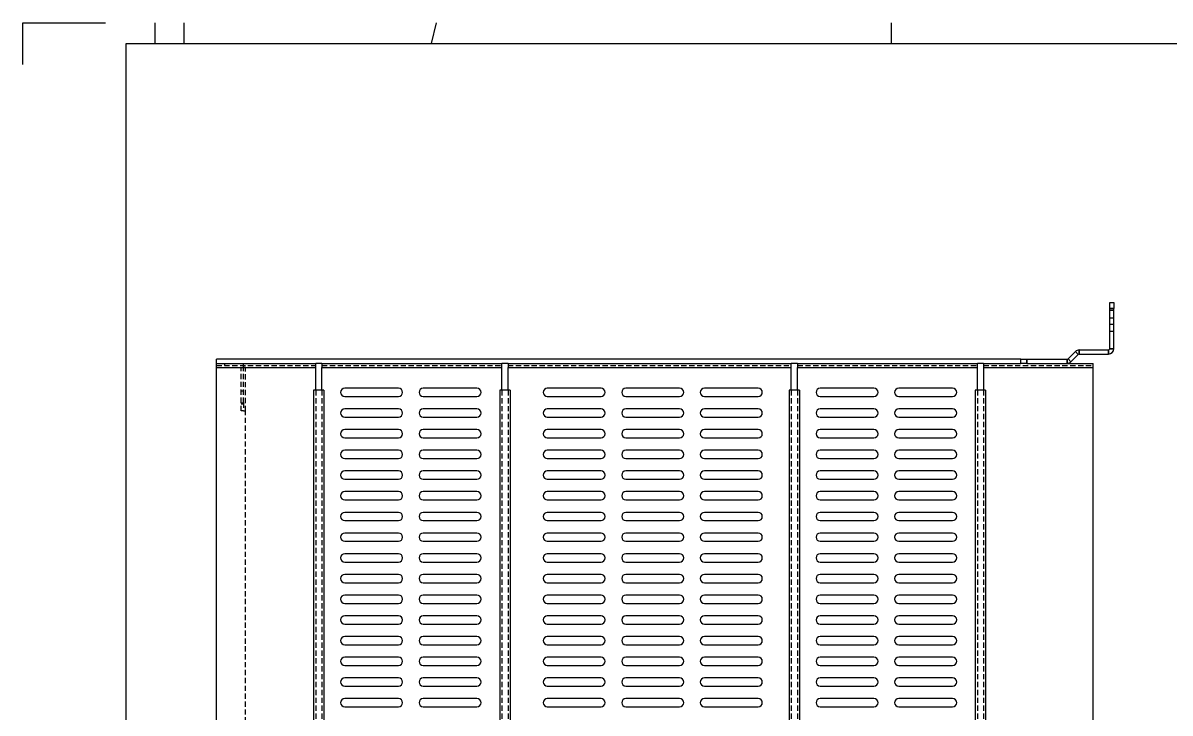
# Model space of a CAD drawing. Extents: x 0 to 841, y 0 to 594.
# Drawn here: x 0 to 277.4, y 427.2 to 594 of the extents above; entities that cross this region are included whole.
import ezdxf

# ---------------------------------------------------------------- set-up
doc = ezdxf.new("R2010")
doc.units = 0
doc.linetypes.add('HIDDEN', pattern=[1.905, 1.27, -0.635])
doc.layers.get('0').update_dxf_attribs({"linetype": 'CONTINUOUS'})

msp = doc.modelspace()

# ---------------------------------------------------------------- linework, layer by layer
at = {"color": 7, "linetype": 'CONTINUOUS'}
for p, q in [((0, 584), (0, 594)), ((0, 594), (20, 594)), ((32, 589), (32, 594)), ((39, 589), (39, 594)), ((98.7775, 589), (100, 594)), ((210, 594), (210, 589)), ((25, 589), (836, 589)), ((25, 5), (25, 589)), ((262.8037, 526.4831), (263.8037, 526.4831)), ((262.8037, 524.9831), (262.8037, 526.4831)), ((262.8037, 515.2831), (262.8037, 524.9831)), ((263.8037, 524.9831), (262.8037, 524.9831)), ((263.8037, 526.4831), (263.8037, 524.9831)), ((263.8037, 515.2831), (263.8037, 524.9831)), ((252.7274, 512.821), (254.5087, 514.6023)), ((253.4345, 512.1138), (255.2159, 513.8952)), ((255.2159, 513.8952), (254.5087, 514.6023)), ((255.428, 514.9831), (255.428, 513.9831)), ((255.428, 514.9831), (262.5037, 514.9831)), ((255.428, 513.9831), (262.5037, 513.9831)), ((262.5037, 513.9831), (262.5037, 514.9831)), ((262.8037, 515.2831), (263.8037, 515.2831)), ((46.8037, 511.7331), (46.8037, 512.7331)), ((241.3037, 512.7331), (46.8037, 512.7331)), ((46.8037, 510.7331), (46.8037, 511.7331)), ((46.8037, 511.7331), (70.8037, 511.7331)), ((46.8037, 300.7331), (46.8037, 510.7331)), ((46.8037, 510.7331), (70.8037, 510.7331)), ((72.3037, 511.7331), (70.8037, 511.7331)), ((70.8037, 510.7331), (70.8037, 511.7331)), ((70.8037, 505.2331), (70.8037, 510.7331)), ((72.3037, 511.7331), (115.8037, 511.7331)), ((72.3037, 511.7331), (72.3037, 510.7331)), ((72.3037, 510.7331), (115.8037, 510.7331)), ((72.3037, 505.2331), (72.3037, 510.7331)), ((117.3037, 511.7331), (115.8037, 511.7331)), ((115.8037, 510.7331), (115.8037, 511.7331)), ((115.8037, 505.2331), (115.8037, 510.7331)), ((117.3037, 511.7331), (185.8037, 511.7331)), ((117.3037, 511.7331), (117.3037, 510.7331)), ((117.3037, 510.7331), (185.8037, 510.7331)), ((117.3037, 505.2331), (117.3037, 510.7331)), ((187.3037, 511.7331), (185.8037, 511.7331)), ((185.8037, 510.7331), (185.8037, 511.7331)), ((185.8037, 505.2331), (185.8037, 510.7331)), ((187.3037, 511.7331), (230.8037, 511.7331)), ((187.3037, 511.7331), (187.3037, 510.7331)), ((187.3037, 510.7331), (230.8037, 510.7331)), ((187.3037, 505.2331), (187.3037, 510.7331)), ((232.3037, 511.7331), (230.8037, 511.7331)), ((230.8037, 510.7331), (230.8037, 511.7331)), ((230.8037, 505.2331), (230.8037, 510.7331)), ((232.3037, 511.7331), (241.3037, 511.7331)), ((232.3037, 511.7331), (232.3037, 510.7331)), ((232.3037, 510.7331), (232.3037, 505.2331)), ((232.3037, 510.7331), (258.8037, 510.7331)), ((241.3037, 511.7331), (241.3037, 512.7331)), ((241.3037, 512.7331), (242.8037, 512.7331)), ((242.8037, 511.7331), (241.3037, 511.7331)), ((242.8037, 512.7331), (242.8037, 511.7331)), ((242.8037, 512.7331), (252.5152, 512.7331)), ((242.8037, 511.7331), (252.5152, 511.7331)), ((252.5152, 511.7331), (252.5152, 512.7331)), ((252.5152, 511.7331), (258.8037, 511.7331)), ((252.7274, 512.821), (253.4345, 512.1138)), ((258.8037, 510.7331), (258.8037, 511.7331)), ((258.8037, 407.9831), (258.8037, 510.7331)), ((70.3037, 505.2331), (70.3037, 306.2331)), ((72.8037, 505.2331), (70.3037, 505.2331)), ((72.8037, 505.2331), (72.8037, 306.2331)), ((90.8037, 505.7331), (77.8037, 505.7331)), ((109.8037, 505.7331), (96.8037, 505.7331)), ((115.3037, 505.2331), (115.3037, 306.2331)), ((117.8037, 505.2331), (115.3037, 505.2331)), ((117.8037, 505.2331), (117.8037, 306.2331)), ((139.8037, 505.7331), (126.8037, 505.7331)), ((158.8037, 505.7331), (145.8037, 505.7331)), ((177.8037, 505.7331), (164.8037, 505.7331)), ((185.3037, 505.2331), (185.3037, 306.2331)), ((187.8037, 505.2331), (185.3037, 505.2331)), ((187.8037, 505.2331), (187.8037, 306.2331)), ((205.8037, 505.7331), (192.8037, 505.7331)), ((224.8037, 505.7331), (211.8037, 505.7331)), ((230.3037, 505.2331), (230.3037, 306.2331)), ((232.8037, 505.2331), (230.3037, 505.2331)), ((232.8037, 505.2331), (232.8037, 306.2331)), ((77.8037, 503.7331), (90.8037, 503.7331)), ((96.8037, 503.7331), (109.8037, 503.7331)), ((126.8037, 503.7331), (139.8037, 503.7331)), ((145.8037, 503.7331), (158.8037, 503.7331)), ((164.8037, 503.7331), (177.8037, 503.7331)), ((192.8037, 503.7331), (205.8037, 503.7331)), ((211.8037, 503.7331), (224.8037, 503.7331)), ((90.8037, 500.7331), (77.8037, 500.7331)), ((109.8037, 500.7331), (96.8037, 500.7331)), ((139.8037, 500.7331), (126.8037, 500.7331)), ((158.8037, 500.7331), (145.8037, 500.7331)), ((177.8037, 500.7331), (164.8037, 500.7331)), ((205.8037, 500.7331), (192.8037, 500.7331)), ((224.8037, 500.7331), (211.8037, 500.7331)), ((77.8037, 498.7331), (90.8037, 498.7331)), ((96.8037, 498.7331), (109.8037, 498.7331)), ((126.8037, 498.7331), (139.8037, 498.7331)), ((145.8037, 498.7331), (158.8037, 498.7331)), ((164.8037, 498.7331), (177.8037, 498.7331)), ((192.8037, 498.7331), (205.8037, 498.7331)), ((211.8037, 498.7331), (224.8037, 498.7331)), ((90.8037, 495.7331), (77.8037, 495.7331)), ((109.8037, 495.7331), (96.8037, 495.7331)), ((139.8037, 495.7331), (126.8037, 495.7331)), ((158.8037, 495.7331), (145.8037, 495.7331)), ((177.8037, 495.7331), (164.8037, 495.7331)), ((205.8037, 495.7331), (192.8037, 495.7331)), ((224.8037, 495.7331), (211.8037, 495.7331)), ((77.8037, 493.7331), (90.8037, 493.7331)), ((96.8037, 493.7331), (109.8037, 493.7331)), ((126.8037, 493.7331), (139.8037, 493.7331)), ((145.8037, 493.7331), (158.8037, 493.7331)), ((164.8037, 493.7331), (177.8037, 493.7331)), ((192.8037, 493.7331), (205.8037, 493.7331)), ((211.8037, 493.7331), (224.8037, 493.7331)), ((90.8037, 490.7331), (77.8037, 490.7331)), ((77.8037, 488.7331), (90.8037, 488.7331)), ((109.8037, 490.7331), (96.8037, 490.7331)), ((96.8037, 488.7331), (109.8037, 488.7331)), ((139.8037, 490.7331), (126.8037, 490.7331)), ((126.8037, 488.7331), (139.8037, 488.7331)), ((158.8037, 490.7331), (145.8037, 490.7331)), ((145.8037, 488.7331), (158.8037, 488.7331)), ((177.8037, 490.7331), (164.8037, 490.7331)), ((164.8037, 488.7331), (177.8037, 488.7331)), ((205.8037, 490.7331), (192.8037, 490.7331)), ((192.8037, 488.7331), (205.8037, 488.7331)), ((224.8037, 490.7331), (211.8037, 490.7331)), ((211.8037, 488.7331), (224.8037, 488.7331)), ((90.8037, 485.7331), (77.8037, 485.7331)), ((109.8037, 485.7331), (96.8037, 485.7331)), ((139.8037, 485.7331), (126.8037, 485.7331)), ((158.8037, 485.7331), (145.8037, 485.7331)), ((177.8037, 485.7331), (164.8037, 485.7331)), ((205.8037, 485.7331), (192.8037, 485.7331)), ((224.8037, 485.7331), (211.8037, 485.7331)), ((77.8037, 483.7331), (90.8037, 483.7331)), ((96.8037, 483.7331), (109.8037, 483.7331)), ((126.8037, 483.7331), (139.8037, 483.7331)), ((145.8037, 483.7331), (158.8037, 483.7331)), ((164.8037, 483.7331), (177.8037, 483.7331)), ((192.8037, 483.7331), (205.8037, 483.7331)), ((211.8037, 483.7331), (224.8037, 483.7331)), ((90.8037, 480.7331), (77.8037, 480.7331)), ((109.8037, 480.7331), (96.8037, 480.7331)), ((139.8037, 480.7331), (126.8037, 480.7331)), ((158.8037, 480.7331), (145.8037, 480.7331)), ((177.8037, 480.7331), (164.8037, 480.7331)), ((205.8037, 480.7331), (192.8037, 480.7331)), ((224.8037, 480.7331), (211.8037, 480.7331)), ((77.8037, 478.7331), (90.8037, 478.7331)), ((96.8037, 478.7331), (109.8037, 478.7331)), ((126.8037, 478.7331), (139.8037, 478.7331)), ((145.8037, 478.7331), (158.8037, 478.7331)), ((164.8037, 478.7331), (177.8037, 478.7331)), ((192.8037, 478.7331), (205.8037, 478.7331)), ((211.8037, 478.7331), (224.8037, 478.7331)), ((90.8037, 475.7331), (77.8037, 475.7331)), ((109.8037, 475.7331), (96.8037, 475.7331)), ((139.8037, 475.7331), (126.8037, 475.7331)), ((158.8037, 475.7331), (145.8037, 475.7331)), ((177.8037, 475.7331), (164.8037, 475.7331)), ((205.8037, 475.7331), (192.8037, 475.7331)), ((224.8037, 475.7331), (211.8037, 475.7331)), ((77.8037, 473.7331), (90.8037, 473.7331)), ((96.8037, 473.7331), (109.8037, 473.7331)), ((126.8037, 473.7331), (139.8037, 473.7331)), ((145.8037, 473.7331), (158.8037, 473.7331)), ((164.8037, 473.7331), (177.8037, 473.7331)), ((192.8037, 473.7331), (205.8037, 473.7331)), ((211.8037, 473.7331), (224.8037, 473.7331)), ((90.8037, 470.7331), (77.8037, 470.7331)), ((109.8037, 470.7331), (96.8037, 470.7331)), ((139.8037, 470.7331), (126.8037, 470.7331)), ((158.8037, 470.7331), (145.8037, 470.7331)), ((177.8037, 470.7331), (164.8037, 470.7331)), ((205.8037, 470.7331), (192.8037, 470.7331)), ((224.8037, 470.7331), (211.8037, 470.7331)), ((77.8037, 468.7331), (90.8037, 468.7331)), ((96.8037, 468.7331), (109.8037, 468.7331)), ((126.8037, 468.7331), (139.8037, 468.7331)), ((145.8037, 468.7331), (158.8037, 468.7331)), ((164.8037, 468.7331), (177.8037, 468.7331)), ((192.8037, 468.7331), (205.8037, 468.7331)), ((211.8037, 468.7331), (224.8037, 468.7331)), ((90.8037, 465.7331), (77.8037, 465.7331)), ((77.8037, 463.7331), (90.8037, 463.7331)), ((109.8037, 465.7331), (96.8037, 465.7331)), ((96.8037, 463.7331), (109.8037, 463.7331)), ((139.8037, 465.7331), (126.8037, 465.7331)), ((126.8037, 463.7331), (139.8037, 463.7331)), ((158.8037, 465.7331), (145.8037, 465.7331)), ((145.8037, 463.7331), (158.8037, 463.7331)), ((177.8037, 465.7331), (164.8037, 465.7331)), ((164.8037, 463.7331), (177.8037, 463.7331)), ((205.8037, 465.7331), (192.8037, 465.7331)), ((192.8037, 463.7331), (205.8037, 463.7331)), ((224.8037, 465.7331), (211.8037, 465.7331)), ((211.8037, 463.7331), (224.8037, 463.7331)), ((90.8037, 460.7331), (77.8037, 460.7331)), ((109.8037, 460.7331), (96.8037, 460.7331)), ((139.8037, 460.7331), (126.8037, 460.7331)), ((158.8037, 460.7331), (145.8037, 460.7331)), ((177.8037, 460.7331), (164.8037, 460.7331)), ((205.8037, 460.7331), (192.8037, 460.7331)), ((224.8037, 460.7331), (211.8037, 460.7331)), ((77.8037, 458.7331), (90.8037, 458.7331)), ((96.8037, 458.7331), (109.8037, 458.7331)), ((126.8037, 458.7331), (139.8037, 458.7331)), ((145.8037, 458.7331), (158.8037, 458.7331)), ((164.8037, 458.7331), (177.8037, 458.7331)), ((192.8037, 458.7331), (205.8037, 458.7331)), ((211.8037, 458.7331), (224.8037, 458.7331)), ((90.8037, 455.7331), (77.8037, 455.7331)), ((109.8037, 455.7331), (96.8037, 455.7331)), ((139.8037, 455.7331), (126.8037, 455.7331)), ((158.8037, 455.7331), (145.8037, 455.7331)), ((177.8037, 455.7331), (164.8037, 455.7331)), ((205.8037, 455.7331), (192.8037, 455.7331)), ((224.8037, 455.7331), (211.8037, 455.7331)), ((77.8037, 453.7331), (90.8037, 453.7331)), ((96.8037, 453.7331), (109.8037, 453.7331)), ((126.8037, 453.7331), (139.8037, 453.7331)), ((145.8037, 453.7331), (158.8037, 453.7331)), ((164.8037, 453.7331), (177.8037, 453.7331)), ((192.8037, 453.7331), (205.8037, 453.7331)), ((211.8037, 453.7331), (224.8037, 453.7331)), ((90.8037, 450.7331), (77.8037, 450.7331)), ((109.8037, 450.7331), (96.8037, 450.7331)), ((139.8037, 450.7331), (126.8037, 450.7331)), ((158.8037, 450.7331), (145.8037, 450.7331)), ((177.8037, 450.7331), (164.8037, 450.7331)), ((205.8037, 450.7331), (192.8037, 450.7331)), ((224.8037, 450.7331), (211.8037, 450.7331)), ((77.8037, 448.7331), (90.8037, 448.7331)), ((96.8037, 448.7331), (109.8037, 448.7331)), ((126.8037, 448.7331), (139.8037, 448.7331)), ((145.8037, 448.7331), (158.8037, 448.7331)), ((164.8037, 448.7331), (177.8037, 448.7331)), ((192.8037, 448.7331), (205.8037, 448.7331)), ((211.8037, 448.7331), (224.8037, 448.7331)), ((90.8037, 445.7331), (77.8037, 445.7331)), ((109.8037, 445.7331), (96.8037, 445.7331)), ((139.8037, 445.7331), (126.8037, 445.7331)), ((158.8037, 445.7331), (145.8037, 445.7331)), ((177.8037, 445.7331), (164.8037, 445.7331)), ((205.8037, 445.7331), (192.8037, 445.7331)), ((224.8037, 445.7331), (211.8037, 445.7331)), ((77.8037, 443.7331), (90.8037, 443.7331)), ((96.8037, 443.7331), (109.8037, 443.7331)), ((126.8037, 443.7331), (139.8037, 443.7331)), ((145.8037, 443.7331), (158.8037, 443.7331)), ((164.8037, 443.7331), (177.8037, 443.7331)), ((192.8037, 443.7331), (205.8037, 443.7331)), ((211.8037, 443.7331), (224.8037, 443.7331)), ((90.8037, 440.7331), (77.8037, 440.7331)), ((77.8037, 438.7331), (90.8037, 438.7331)), ((109.8037, 440.7331), (96.8037, 440.7331)), ((96.8037, 438.7331), (109.8037, 438.7331)), ((139.8037, 440.7331), (126.8037, 440.7331)), ((126.8037, 438.7331), (139.8037, 438.7331)), ((158.8037, 440.7331), (145.8037, 440.7331)), ((145.8037, 438.7331), (158.8037, 438.7331)), ((177.8037, 440.7331), (164.8037, 440.7331)), ((164.8037, 438.7331), (177.8037, 438.7331)), ((205.8037, 440.7331), (192.8037, 440.7331)), ((192.8037, 438.7331), (205.8037, 438.7331)), ((224.8037, 440.7331), (211.8037, 440.7331)), ((211.8037, 438.7331), (224.8037, 438.7331)), ((90.8037, 435.7331), (77.8037, 435.7331)), ((109.8037, 435.7331), (96.8037, 435.7331)), ((139.8037, 435.7331), (126.8037, 435.7331)), ((158.8037, 435.7331), (145.8037, 435.7331)), ((177.8037, 435.7331), (164.8037, 435.7331)), ((205.8037, 435.7331), (192.8037, 435.7331)), ((224.8037, 435.7331), (211.8037, 435.7331)), ((77.8037, 433.7331), (90.8037, 433.7331)), ((96.8037, 433.7331), (109.8037, 433.7331)), ((126.8037, 433.7331), (139.8037, 433.7331)), ((145.8037, 433.7331), (158.8037, 433.7331)), ((164.8037, 433.7331), (177.8037, 433.7331)), ((192.8037, 433.7331), (205.8037, 433.7331)), ((211.8037, 433.7331), (224.8037, 433.7331)), ((90.8037, 430.7331), (77.8037, 430.7331)), ((109.8037, 430.7331), (96.8037, 430.7331)), ((139.8037, 430.7331), (126.8037, 430.7331)), ((158.8037, 430.7331), (145.8037, 430.7331)), ((177.8037, 430.7331), (164.8037, 430.7331)), ((205.8037, 430.7331), (192.8037, 430.7331)), ((224.8037, 430.7331), (211.8037, 430.7331)), ((77.8037, 428.7331), (90.8037, 428.7331)), ((96.8037, 428.7331), (109.8037, 428.7331)), ((126.8037, 428.7331), (139.8037, 428.7331)), ((145.8037, 428.7331), (158.8037, 428.7331)), ((164.8037, 428.7331), (177.8037, 428.7331)), ((192.8037, 428.7331), (205.8037, 428.7331)), ((211.8037, 428.7331), (224.8037, 428.7331))]:
    msp.add_line(p, q, dxfattribs=at)
at = {"color": 7, "linetype": 'HIDDEN'}
for p, q in [((262.8037, 524.9831), (263.8037, 524.9831)), ((263.8037, 524.4831), (262.8037, 524.4831)), ((262.8037, 522.7331), (263.8037, 522.7331)), ((262.8037, 522.7331), (263.8037, 522.7331)), ((262.8037, 522.7331), (263.8037, 522.7331)), ((262.8037, 522.7331), (263.8037, 522.7331)), ((262.8037, 521.2331), (263.8037, 521.2331)), ((262.8037, 521.2331), (263.8037, 521.2331)), ((262.8037, 521.2331), (263.8037, 521.2331)), ((262.8037, 521.2331), (263.8037, 521.2331)), ((262.8037, 519.4831), (263.8037, 519.4831)), ((254.5087, 514.6023), (255.2159, 513.8952)), ((255.428, 513.9831), (255.428, 514.9831)), ((262.5037, 514.9831), (262.5037, 513.9831)), ((263.8037, 515.2831), (262.8037, 515.2831)), ((46.8037, 511.2331), (70.8037, 511.2331)), ((46.8037, 510.7331), (70.8037, 510.7331)), ((48.8037, 511.2331), (48.8037, 511.7331)), ((52.8037, 510.7331), (53.3037, 510.7331)), ((52.8037, 502.2331), (52.8037, 510.7331)), ((53.3037, 511.2331), (53.3037, 511.7331)), ((53.3037, 510.7331), (53.3037, 511.2331)), ((53.3037, 502.2331), (53.3037, 510.7331)), ((53.8037, 510.7331), (53.3037, 510.7331)), ((53.8037, 510.7331), (70.8037, 510.7331)), ((53.8037, 510.7331), (70.8037, 510.7331)), ((53.8037, 500.2331), (53.8037, 510.7331)), ((53.8037, 500.2331), (53.8037, 510.7331)), ((72.3037, 511.2331), (115.8037, 511.2331)), ((72.3037, 510.7331), (115.8037, 510.7331)), ((72.3037, 510.7331), (115.8037, 510.7331)), ((72.3037, 510.7331), (115.8037, 510.7331)), ((117.3037, 511.2331), (185.8037, 511.2331)), ((117.3037, 510.7331), (185.8037, 510.7331)), ((117.3037, 510.7331), (185.8037, 510.7331)), ((117.3037, 510.7331), (185.8037, 510.7331)), ((187.3037, 511.2331), (230.8037, 511.2331)), ((187.3037, 510.7331), (230.8037, 510.7331)), ((187.3037, 510.7331), (230.8037, 510.7331)), ((187.3037, 510.7331), (230.8037, 510.7331)), ((232.3037, 511.2331), (258.8037, 511.2331)), ((232.3037, 510.7331), (258.8037, 510.7331)), ((232.3037, 510.7331), (258.8037, 510.7331)), ((232.3037, 510.7331), (258.8037, 510.7331)), ((242.8037, 511.7331), (242.8037, 512.7331)), ((252.5152, 512.7331), (252.5152, 511.7331)), ((253.4345, 512.1138), (252.7274, 512.821)), ((53.3037, 504.9831), (52.8037, 504.9831)), ((70.8037, 505.2331), (70.8037, 306.2331)), ((72.3037, 505.2331), (72.3037, 306.2331)), ((115.8037, 505.2331), (115.8037, 306.2331)), ((117.3037, 505.2331), (117.3037, 306.2331)), ((185.8037, 505.2331), (185.8037, 306.2331)), ((187.3037, 505.2331), (187.3037, 306.2331)), ((230.8037, 505.2331), (230.8037, 306.2331)), ((232.3037, 505.2331), (232.3037, 306.2331)), ((52.8037, 502.2331), (53.3037, 502.2331)), ((52.8037, 500.2331), (52.8037, 502.2331)), ((53.3037, 502.2331), (53.3037, 500.2331)), ((52.8037, 501.9831), (53.3037, 501.9831)), ((53.3037, 500.2331), (52.8037, 500.2331)), ((53.3037, 500.2331), (53.8037, 500.2331)), ((53.8037, 419.2331), (53.8037, 500.2331))]:
    msp.add_line(p, q, dxfattribs=at)
at = {"color": 7, "linetype": 'CONTINUOUS'}
for centre, radius, start, end in [((255.428, 513.6831), 1.3, 90, 135), ((255.428, 513.6831), 0.3, 90, 135), ((262.5037, 515.2831), 0.3, 270, 0), ((262.5037, 515.2831), 1.3, 270, 0), ((252.5152, 513.0331), 0.3, 270, 315), ((252.5152, 513.0331), 1.3, 270, 315), ((77.8037, 504.7331), 1, 90, 270), ((90.8037, 504.7331), 1, 270, 90), ((96.8037, 504.7331), 1, 90, 270), ((109.8037, 504.7331), 1, 270, 90), ((126.8037, 504.7331), 1, 90, 270), ((139.8037, 504.7331), 1, 270, 90), ((145.8037, 504.7331), 1, 90, 270), ((158.8037, 504.7331), 1, 270, 90), ((164.8037, 504.7331), 1, 90, 270), ((177.8037, 504.7331), 1, 270, 90), ((192.8037, 504.7331), 1, 90, 270), ((205.8037, 504.7331), 1, 270, 90), ((211.8037, 504.7331), 1, 90, 270), ((224.8037, 504.7331), 1, 270, 90), ((77.8037, 499.7331), 1, 90, 270), ((90.8037, 499.7331), 1, 270, 90), ((96.8037, 499.7331), 1, 90, 270), ((109.8037, 499.7331), 1, 270, 90), ((126.8037, 499.7331), 1, 90, 270), ((139.8037, 499.7331), 1, 270, 90), ((145.8037, 499.7331), 1, 90, 270), ((158.8037, 499.7331), 1, 270, 90), ((164.8037, 499.7331), 1, 90, 270), ((177.8037, 499.7331), 1, 270, 90), ((192.8037, 499.7331), 1, 90, 270), ((205.8037, 499.7331), 1, 270, 90), ((211.8037, 499.7331), 1, 90, 270), ((224.8037, 499.7331), 1, 270, 90), ((77.8037, 494.7331), 1, 90, 270), ((90.8037, 494.7331), 1, 270, 90), ((96.8037, 494.7331), 1, 90, 270), ((109.8037, 494.7331), 1, 270, 90), ((126.8037, 494.7331), 1, 90, 270), ((139.8037, 494.7331), 1, 270, 90), ((145.8037, 494.7331), 1, 90, 270), ((158.8037, 494.7331), 1, 270, 90), ((164.8037, 494.7331), 1, 90, 270), ((177.8037, 494.7331), 1, 270, 90), ((192.8037, 494.7331), 1, 90, 270), ((205.8037, 494.7331), 1, 270, 90), ((211.8037, 494.7331), 1, 90, 270), ((224.8037, 494.7331), 1, 270, 90), ((77.8037, 489.7331), 1, 90, 270), ((90.8037, 489.7331), 1, 270, 90), ((96.8037, 489.7331), 1, 90, 270), ((109.8037, 489.7331), 1, 270, 90), ((126.8037, 489.7331), 1, 90, 270), ((139.8037, 489.7331), 1, 270, 90), ((145.8037, 489.7331), 1, 90, 270), ((158.8037, 489.7331), 1, 270, 90), ((164.8037, 489.7331), 1, 90, 270), ((177.8037, 489.7331), 1, 270, 90), ((192.8037, 489.7331), 1, 90, 270), ((205.8037, 489.7331), 1, 270, 90), ((211.8037, 489.7331), 1, 90, 270), ((224.8037, 489.7331), 1, 270, 90), ((77.8037, 484.7331), 1, 90, 270), ((90.8037, 484.7331), 1, 270, 90), ((96.8037, 484.7331), 1, 90, 270), ((109.8037, 484.7331), 1, 270, 90), ((126.8037, 484.7331), 1, 90, 270), ((139.8037, 484.7331), 1, 270, 90), ((145.8037, 484.7331), 1, 90, 270), ((158.8037, 484.7331), 1, 270, 90), ((164.8037, 484.7331), 1, 90, 270), ((177.8037, 484.7331), 1, 270, 90), ((192.8037, 484.7331), 1, 90, 270), ((205.8037, 484.7331), 1, 270, 90), ((211.8037, 484.7331), 1, 90, 270), ((224.8037, 484.7331), 1, 270, 90), ((77.8037, 479.7331), 1, 90, 270), ((90.8037, 479.7331), 1, 270, 90), ((96.8037, 479.7331), 1, 90, 270), ((109.8037, 479.7331), 1, 270, 90), ((126.8037, 479.7331), 1, 90, 270), ((139.8037, 479.7331), 1, 270, 90), ((145.8037, 479.7331), 1, 90, 270), ((158.8037, 479.7331), 1, 270, 90), ((164.8037, 479.7331), 1, 90, 270), ((177.8037, 479.7331), 1, 270, 90), ((192.8037, 479.7331), 1, 90, 270), ((205.8037, 479.7331), 1, 270, 90), ((211.8037, 479.7331), 1, 90, 270), ((224.8037, 479.7331), 1, 270, 90), ((77.8037, 474.7331), 1, 90, 270), ((90.8037, 474.7331), 1, 270, 90), ((96.8037, 474.7331), 1, 90, 270), ((109.8037, 474.7331), 1, 270, 90), ((126.8037, 474.7331), 1, 90, 270), ((139.8037, 474.7331), 1, 270, 90), ((145.8037, 474.7331), 1, 90, 270), ((158.8037, 474.7331), 1, 270, 90), ((164.8037, 474.7331), 1, 90, 270), ((177.8037, 474.7331), 1, 270, 90), ((192.8037, 474.7331), 1, 90, 270), ((205.8037, 474.7331), 1, 270, 90), ((211.8037, 474.7331), 1, 90, 270), ((224.8037, 474.7331), 1, 270, 90), ((77.8037, 469.7331), 1, 90, 270), ((90.8037, 469.7331), 1, 270, 90), ((96.8037, 469.7331), 1, 90, 270), ((109.8037, 469.7331), 1, 270, 90), ((126.8037, 469.7331), 1, 90, 270), ((139.8037, 469.7331), 1, 270, 90), ((145.8037, 469.7331), 1, 90, 270), ((158.8037, 469.7331), 1, 270, 90), ((164.8037, 469.7331), 1, 90, 270), ((177.8037, 469.7331), 1, 270, 90), ((192.8037, 469.7331), 1, 90, 270), ((205.8037, 469.7331), 1, 270, 90), ((211.8037, 469.7331), 1, 90, 270), ((224.8037, 469.7331), 1, 270, 90), ((77.8037, 464.7331), 1, 90, 270), ((90.8037, 464.7331), 1, 270, 90), ((96.8037, 464.7331), 1, 90, 270), ((109.8037, 464.7331), 1, 270, 90), ((126.8037, 464.7331), 1, 90, 270), ((139.8037, 464.7331), 1, 270, 90), ((145.8037, 464.7331), 1, 90, 270), ((158.8037, 464.7331), 1, 270, 90), ((164.8037, 464.7331), 1, 90, 270), ((177.8037, 464.7331), 1, 270, 90), ((192.8037, 464.7331), 1, 90, 270), ((205.8037, 464.7331), 1, 270, 90), ((211.8037, 464.7331), 1, 90, 270), ((224.8037, 464.7331), 1, 270, 90), ((77.8037, 459.7331), 1, 90, 270), ((90.8037, 459.7331), 1, 270, 90), ((96.8037, 459.7331), 1, 90, 270), ((109.8037, 459.7331), 1, 270, 90), ((126.8037, 459.7331), 1, 90, 270), ((139.8037, 459.7331), 1, 270, 90), ((145.8037, 459.7331), 1, 90, 270), ((158.8037, 459.7331), 1, 270, 90), ((164.8037, 459.7331), 1, 90, 270), ((177.8037, 459.7331), 1, 270, 90), ((192.8037, 459.7331), 1, 90, 270), ((205.8037, 459.7331), 1, 270, 90), ((211.8037, 459.7331), 1, 90, 270), ((224.8037, 459.7331), 1, 270, 90), ((77.8037, 454.7331), 1, 90, 270), ((90.8037, 454.7331), 1, 270, 90), ((96.8037, 454.7331), 1, 90, 270), ((109.8037, 454.7331), 1, 270, 90), ((126.8037, 454.7331), 1, 90, 270), ((139.8037, 454.7331), 1, 270, 90), ((145.8037, 454.7331), 1, 90, 270), ((158.8037, 454.7331), 1, 270, 90), ((164.8037, 454.7331), 1, 90, 270), ((177.8037, 454.7331), 1, 270, 90), ((192.8037, 454.7331), 1, 90, 270), ((205.8037, 454.7331), 1, 270, 90), ((211.8037, 454.7331), 1, 90, 270), ((224.8037, 454.7331), 1, 270, 90), ((77.8037, 449.7331), 1, 90, 270), ((90.8037, 449.7331), 1, 270, 90), ((96.8037, 449.7331), 1, 90, 270), ((109.8037, 449.7331), 1, 270, 90), ((126.8037, 449.7331), 1, 90, 270), ((139.8037, 449.7331), 1, 270, 90), ((145.8037, 449.7331), 1, 90, 270), ((158.8037, 449.7331), 1, 270, 90), ((164.8037, 449.7331), 1, 90, 270), ((177.8037, 449.7331), 1, 270, 90), ((192.8037, 449.7331), 1, 90, 270), ((205.8037, 449.7331), 1, 270, 90), ((211.8037, 449.7331), 1, 90, 270), ((224.8037, 449.7331), 1, 270, 90), ((77.8037, 444.7331), 1, 90, 270), ((90.8037, 444.7331), 1, 270, 90), ((96.8037, 444.7331), 1, 90, 270), ((109.8037, 444.7331), 1, 270, 90), ((126.8037, 444.7331), 1, 90, 270), ((139.8037, 444.7331), 1, 270, 90), ((145.8037, 444.7331), 1, 90, 270), ((158.8037, 444.7331), 1, 270, 90), ((164.8037, 444.7331), 1, 90, 270), ((177.8037, 444.7331), 1, 270, 90), ((192.8037, 444.7331), 1, 90, 270), ((205.8037, 444.7331), 1, 270, 90), ((211.8037, 444.7331), 1, 90, 270), ((224.8037, 444.7331), 1, 270, 90), ((77.8037, 439.7331), 1, 90, 270), ((90.8037, 439.7331), 1, 270, 90), ((96.8037, 439.7331), 1, 90, 270), ((109.8037, 439.7331), 1, 270, 90), ((126.8037, 439.7331), 1, 90, 270), ((139.8037, 439.7331), 1, 270, 90), ((145.8037, 439.7331), 1, 90, 270), ((158.8037, 439.7331), 1, 270, 90), ((164.8037, 439.7331), 1, 90, 270), ((177.8037, 439.7331), 1, 270, 90), ((192.8037, 439.7331), 1, 90, 270), ((205.8037, 439.7331), 1, 270, 90), ((211.8037, 439.7331), 1, 90, 270), ((224.8037, 439.7331), 1, 270, 90), ((77.8037, 434.7331), 1, 90, 270), ((90.8037, 434.7331), 1, 270, 90), ((96.8037, 434.7331), 1, 90, 270), ((109.8037, 434.7331), 1, 270, 90), ((126.8037, 434.7331), 1, 90, 270), ((139.8037, 434.7331), 1, 270, 90), ((145.8037, 434.7331), 1, 90, 270), ((158.8037, 434.7331), 1, 270, 90), ((164.8037, 434.7331), 1, 90, 270), ((177.8037, 434.7331), 1, 270, 90), ((192.8037, 434.7331), 1, 90, 270), ((205.8037, 434.7331), 1, 270, 90), ((211.8037, 434.7331), 1, 90, 270), ((224.8037, 434.7331), 1, 270, 90), ((77.8037, 429.7331), 1, 90, 270), ((90.8037, 429.7331), 1, 270, 90), ((96.8037, 429.7331), 1, 90, 270), ((109.8037, 429.7331), 1, 270, 90), ((126.8037, 429.7331), 1, 90, 270), ((139.8037, 429.7331), 1, 270, 90), ((145.8037, 429.7331), 1, 90, 270), ((158.8037, 429.7331), 1, 270, 90), ((164.8037, 429.7331), 1, 90, 270), ((177.8037, 429.7331), 1, 270, 90), ((192.8037, 429.7331), 1, 90, 270), ((205.8037, 429.7331), 1, 270, 90), ((211.8037, 429.7331), 1, 90, 270), ((224.8037, 429.7331), 1, 270, 90)]:
    msp.add_arc(centre, radius, start, end, dxfattribs=at)

doc.saveas('drawing.dxf')
